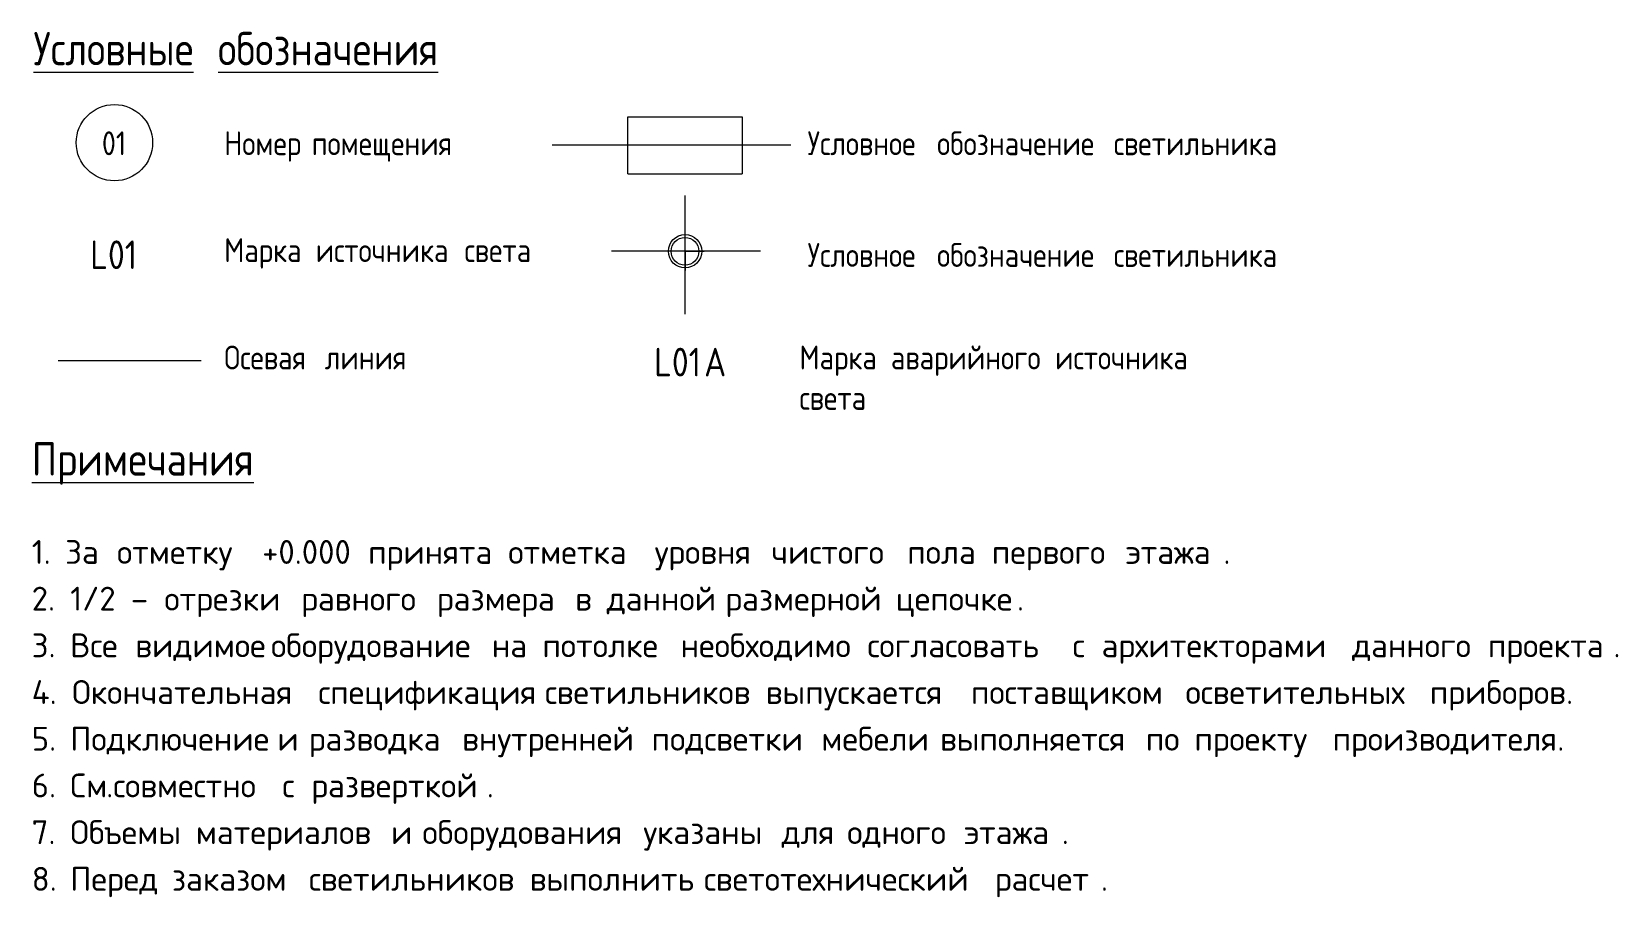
# Model space of a CAD drawing. Header units: millimetres. Extents: x -2911 to 185522, y -8553 to 29000.
# Drawn here: x 38778.3 to 38944.5, y 3033.9 to 3124.6 of the extents above; entities that cross this region are included whole.
import ezdxf

# ---------------------------------------------------------------- set-up
doc = ezdxf.new("R2010")
doc.units = ezdxf.units.MM
doc.linetypes.add('ADSK_Штрих_ш2 п1', pattern=[300, 200, -100])
for name, color, linetype, lineweight in [('A-DETL', 7, 'Continuous', 9), ('A-DETL-1', 7, 'ADSK_Штрих_ш2 п1', 9), ('G-ANNO-TEXT', 7, 'Continuous', 9)]:
    doc.layers.add(name, color=color, linetype=linetype, lineweight=lineweight)
doc.layers.add('G-ANNO-TEXT-1', color=1, linetype='Continuous', lineweight=9, true_color=0xff0000)
doc.styles.add('GOST Common_2', font='GOST_Common.ttf', dxfattribs={"width": 0.9, "height": 3.5})
doc.styles.add('GOST Common_3', font='GOST_Common.ttf', dxfattribs={"width": 0.9, "height": 3})
doc.styles.add('GOST Common_4', font='GOST_Common.ttf', dxfattribs={"width": 0.9, "height": 2.5})
doc.styles.add('ISOCPEUR_3', font='isocpeur.ttf', dxfattribs={"height": 2.5})

msp = doc.modelspace()

# ---------------------------------------------------------------- linework, layer by layer
at = {"layer": 'A-DETL'}
for p, q in [((38840.7384, 3109.692), (38840.7384, 3115.692)), ((38840.7384, 3115.692), (38852.7384, 3115.692)), ((38852.7384, 3115.692), (38852.7384, 3109.692)), ((38840.7384, 3109.692), (38852.7384, 3109.692)), ((38846.7384, 3101.5858), (38846.7384, 3103.5858)), ((38846.7384, 3101.5858), (38844.7384, 3101.5858)), ((38846.7384, 3101.5858), (38846.7384, 3099.5858)), ((38846.7384, 3101.5858), (38848.7384, 3101.5858))]:
    msp.add_line(p, q, dxfattribs=at)
for centre, radius in [((38786.9392, 3112.9694), 4), ((38846.7384, 3101.5858), 1.7443), ((38846.7384, 3101.5858), 1.4518)]:
    msp.add_circle(centre, radius, dxfattribs=at)
at = {"layer": 'A-DETL-1'}
for p, q in [((38857.8122, 3112.692), (38832.8122, 3112.692)), ((38846.7384, 3094.9841), (38846.7384, 3107.4263)), ((38854.6561, 3101.5858), (38839.029, 3101.5858)), ((38781.0347, 3090.1486), (38796.0347, 3090.1486))]:
    msp.add_line(p, q, dxfattribs=at)

# ---------------------------------------------------------------- texts
at = {"layer": 'G-ANNO-TEXT', "attachment_point": 1}
for s, insert, char_height, width, style in [('\\LУсловные', (38778.4454, 3124.5736), 3.5, 22.150626, 'GOST Common_2'), ('\\L\\fGOST Common|b0|i0|c204|p34|;\\W.9;\\L ', (38796.7215, 3124.5736), 3.5, 1.298734, 'GOST Common_2'), ('\\Lобозначения', (38797.793, 3124.5736), 3.5, 30.159484, 'GOST Common_2'), ('Условное', (38859.5768, 3114.1547), 2.5, 15.512653, 'GOST Common_4'), ('обозначение', (38873.1499, 3114.1547), 2.5, 21.501259, 'GOST Common_4'), ('01', (38785.6218, 3114.1547), 2.5, 3.318986, 'GOST Common_4'), ('Номер', (38798.4405, 3114.1547), 2.5, 10.173414, 'GOST Common_4'), ('\\fGOST Common|b0|i0|c204|p34|;\\W.9; ', (38806.8344, 3114.1547), 2.5, 0.937974, 'GOST Common_4'), ('помещения', (38807.6083, 3114.1547), 2.5, 18.543032, 'GOST Common_4'), ('\\fGOST Common|b0|i0|c204|p34|;\\W.9; ', (38872.376, 3114.1547), 2.5, 0.937974, 'GOST Common_4'), ('\\fGOST Common|b0|i0|c204|p34|;\\W.9; ', (38890.8902, 3114.1547), 2.5, 0.937974, 'GOST Common_4'), ('светильника', (38891.6641, 3114.1547), 2.5, 21.862018, 'GOST Common_4'), ('Марка', (38798.4405, 3102.9503), 2.5, 10.678477, 'GOST Common_4'), ('\\fGOST Common|b0|i0|c204|p34|;\\W.9; ', (38807.2511, 3102.9503), 2.5, 0.937974, 'GOST Common_4'), ('\\fGOST Common|b0|i0|c204|p34|;\\W.9; ', (38822.8483, 3102.9503), 2.5, 0.937974, 'GOST Common_4'), ('источника', (38808.025, 3102.9503), 2.5, 17.965817, 'GOST Common_4'), ('света', (38823.6222, 3102.9503), 2.5, 10.173414, 'GOST Common_4'), ('Условное', (38859.5768, 3102.4487), 2.5, 15.512653, 'GOST Common_4'), ('\\fGOST Common|b0|i0|c204|p34|;\\W.9; ', (38872.376, 3102.4487), 2.5, 0.937974, 'GOST Common_4'), ('обозначение', (38873.1499, 3102.4487), 2.5, 21.501259, 'GOST Common_4'), ('\\fGOST Common|b0|i0|c204|p34|;\\W.9; ', (38890.8902, 3102.4487), 2.5, 0.937974, 'GOST Common_4'), ('светильника', (38891.6641, 3102.4487), 2.5, 21.862018, 'GOST Common_4'), ('Осевая', (38798.4405, 3091.7003), 2.5, 11.832907, 'GOST Common_4'), ('\\fGOST Common|b0|i0|c204|p34|;\\W.9; ', (38808.2036, 3091.7003), 2.5, 0.937974, 'GOST Common_4'), ('линия', (38808.9775, 3091.7003), 2.5, 9.740503, 'GOST Common_4'), ('Марка', (38858.7248, 3091.7003), 2.5, 10.678477, 'GOST Common_4'), ('\\fGOST Common|b0|i0|c204|p34|;\\W.9; ', (38867.5354, 3091.7003), 2.5, 0.937974, 'GOST Common_4'), ('аварийного', (38868.3093, 3091.7003), 2.5, 19.913918, 'GOST Common_4'), ('\\fGOST Common|b0|i0|c204|p34|;\\W.9; ', (38884.7399, 3091.7003), 2.5, 0.937974, 'GOST Common_4'), ('источника', (38885.5138, 3091.7003), 2.5, 17.965817, 'GOST Common_4'), ('\\fGOST Common|b0|i0|c204|p34|;\\W.9; ', (38900.3371, 3091.7003), 2.5, 0.937974, 'GOST Common_4'), ('света', (38858.7248, 3087.467), 2.5, 10.173414, 'GOST Common_4'), ('\\LПримечания', (38778.2713, 3081.5689), 3.5, 28.427839, 'GOST Common_2'), ('1. ', (38778.2713, 3071.3218), 2.5, 4.248944, 'ISOCPEUR_3'), ('За', (38781.777, 3071.3218), 2.5, 4.729956, 'ISOCPEUR_3'), ('\\fISOCPEUR|b0|i0|c204|p34|; ', (38785.6796, 3071.3218), 2.5, 1.843881, 'ISOCPEUR_3'), (' +0.000 ', (38800.827, 3071.3218), 2.5, 15.3924, 'ISOCPEUR_3'), ('\\fISOCPEUR|b0|i0|c204|p34|; ', (38826.69, 3071.3218), 2.5, 1.843881, 'ISOCPEUR_3'), ('\\fISOCPEUR|b0|i0|c204|p34|; ', (38842.0358, 3071.3218), 2.5, 1.843881, 'ISOCPEUR_3'), ('\\fISOCPEUR|b0|i0|c204|p34|; ', (38854.2728, 3071.3218), 2.5, 1.843881, 'ISOCPEUR_3'), ('\\fISOCPEUR|b0|i0|c204|p34|; ', (38868.4942, 3071.3218), 2.5, 1.843881, 'ISOCPEUR_3'), ('\\fISOCPEUR|b0|i0|c204|p34|; ', (38877.3577, 3071.3218), 2.5, 1.843881, 'ISOCPEUR_3'), ('\\fISOCPEUR|b0|i0|c204|p34|; ', (38891.3806, 3071.3218), 2.5, 1.843881, 'ISOCPEUR_3'), ('отметку', (38787.201, 3071.3218), 2.5, 16.514762, 'ISOCPEUR_3'), ('принята', (38813.527, 3071.3218), 2.5, 15.953581, 'ISOCPEUR_3'), ('отметка', (38828.2114, 3071.3218), 2.5, 16.755269, 'ISOCPEUR_3'), ('уровня', (38843.5572, 3071.3218), 2.5, 12.987338, 'ISOCPEUR_3'), ('чистого', (38855.7942, 3071.3218), 2.5, 15.3924, 'ISOCPEUR_3'), ('пола', (38870.0155, 3071.3218), 2.5, 8.898731, 'ISOCPEUR_3'), ('первого', (38878.8791, 3071.3218), 2.5, 15.151894, 'ISOCPEUR_3'), ('этажа', (38892.902, 3071.3218), 2.5, 12.426156, 'ISOCPEUR_3'), ('\\fISOCPEUR|b0|i0|c204|p34|;.', (38903.1546, 3071.3218), 2.5, 0.881856, 'ISOCPEUR_3'), ('2. 1/2 ', (38778.2713, 3066.4271), 2.5, 12.586494, 'ISOCPEUR_3'), ('\\fISOCPEUR|b0|i0|c204|p34|; ', (38790.6405, 3066.4271), 2.5, 1.843881, 'ISOCPEUR_3'), ('отрезки', (38792.1619, 3066.4271), 2.5, 15.552737, 'ISOCPEUR_3'), ('\\fISOCPEUR|b0|i0|c204|p34|; ', (38804.9942, 3066.4271), 2.5, 1.843881, 'ISOCPEUR_3'), ('\\fISOCPEUR|b0|i0|c204|p34|; ', (38819.2155, 3066.4271), 2.5, 1.843881, 'ISOCPEUR_3'), ('размера', (38820.7369, 3066.4271), 2.5, 15.713075, 'ISOCPEUR_3'), ('\\fISOCPEUR|b0|i0|c204|p34|; ', (38833.7015, 3066.4271), 2.5, 1.843881, 'ISOCPEUR_3'), ('\\fISOCPEUR|b0|i0|c204|p34|; ', (38837.0088, 3066.4271), 2.5, 1.843881, 'ISOCPEUR_3'), ('данной', (38838.5301, 3066.4271), 2.5, 13.227844, 'ISOCPEUR_3'), ('\\fISOCPEUR|b0|i0|c204|p34|; ', (38849.4442, 3066.4271), 2.5, 1.843881, 'ISOCPEUR_3'), ('размерной', (38850.9655, 3066.4271), 2.5, 19.801681, 'ISOCPEUR_3'), ('\\fISOCPEUR|b0|i0|c204|p34|; ', (38867.3036, 3066.4271), 2.5, 1.843881, 'ISOCPEUR_3'), ('\\fISOCPEUR|b0|i0|c204|p34|;–', (38788.6562, 3066.4271), 2.5, 2.405062, 'ISOCPEUR_3'), ('равного', (38806.5155, 3066.4271), 2.5, 15.3924, 'ISOCPEUR_3'), ('\\fISOCPEUR|b0|i0|c204|p34|;в', (38835.2228, 3066.4271), 2.5, 2.164556, 'ISOCPEUR_3'), ('цепочке', (38868.8249, 3066.4271), 2.5, 15.3924, 'ISOCPEUR_3'), ('\\fISOCPEUR|b0|i0|c204|p34|;.', (38881.5249, 3066.4271), 2.5, 0.881856, 'ISOCPEUR_3'), ('3. ', (38778.2713, 3061.5323), 2.5, 4.890294, 'ISOCPEUR_3'), ('Все', (38782.3062, 3061.5323), 2.5, 6.4135, 'ISOCPEUR_3'), ('\\fISOCPEUR|b0|i0|c204|p34|; ', (38787.5978, 3061.5323), 2.5, 1.843881, 'ISOCPEUR_3'), ('\\fISOCPEUR|b0|i0|c204|p34|; ', (38801.8192, 3061.5323), 2.5, 1.843881, 'ISOCPEUR_3'), ('оборудование', (38803.3405, 3061.5323), 2.5, 26.215181, 'ISOCPEUR_3'), ('\\fISOCPEUR|b0|i0|c204|p34|; ', (38824.9702, 3061.5323), 2.5, 1.843881, 'ISOCPEUR_3'), ('\\fISOCPEUR|b0|i0|c204|p34|; ', (38830.2619, 3061.5323), 2.5, 1.843881, 'ISOCPEUR_3'), ('\\fISOCPEUR|b0|i0|c204|p34|; ', (38844.7478, 3061.5323), 2.5, 1.843881, 'ISOCPEUR_3'), ('необходимо', (38846.2692, 3061.5323), 2.5, 21.886069, 'ISOCPEUR_3'), ('\\fISOCPEUR|b0|i0|c204|p34|; ', (38864.327, 3061.5323), 2.5, 1.843881, 'ISOCPEUR_3'), ('\\fISOCPEUR|b0|i0|c204|p34|; ', (38885.8244, 3061.5323), 2.5, 1.843881, 'ISOCPEUR_3'), ('\\fISOCPEUR|b0|i0|c204|p34|; ', (38888.8671, 3061.5323), 2.5, 1.843881, 'ISOCPEUR_3'), ('\\fISOCPEUR|b0|i0|c204|p34|; ', (38915.127, 3061.5323), 2.5, 1.843881, 'ISOCPEUR_3'), ('\\fISOCPEUR|b0|i0|c204|p34|; ', (38929.3483, 3061.5323), 2.5, 1.843881, 'ISOCPEUR_3'), ('видимое', (38789.1192, 3061.5323), 2.5, 15.3924, 'ISOCPEUR_3'), ('на', (38826.4916, 3061.5323), 2.5, 4.569619, 'ISOCPEUR_3'), ('потолке', (38831.7832, 3061.5323), 2.5, 15.713075, 'ISOCPEUR_3'), ('согласовать', (38865.8483, 3061.5323), 2.5, 24.210963, 'ISOCPEUR_3'), ('\\fISOCPEUR|b0|i0|c204|p34|;с', (38887.3457, 3061.5323), 2.5, 1.843881, 'ISOCPEUR_3'), ('архитекторами', (38890.3885, 3061.5323), 2.5, 29.983113, 'ISOCPEUR_3'), ('данного', (38916.6483, 3061.5323), 2.5, 15.3924, 'ISOCPEUR_3'), ('проекта', (38930.8697, 3061.5323), 2.5, 15.953581, 'ISOCPEUR_3'), ('\\fISOCPEUR|b0|i0|c204|p34|;.', (38944.0327, 3061.5323), 2.5, 0.881856, 'ISOCPEUR_3'), ('4. ', (38778.2713, 3056.6375), 2.5, 5.1308, 'ISOCPEUR_3'), ('Окончательная', (38782.5046, 3056.6375), 2.5, 29.421931, 'ISOCPEUR_3'), ('\\fISOCPEUR|b0|i0|c204|p34|; ', (38806.7801, 3056.6375), 2.5, 1.843881, 'ISOCPEUR_3'), ('спецификация', (38808.3015, 3056.6375), 2.5, 26.9367, 'ISOCPEUR_3'), ('\\fISOCPEUR|b0|i0|c204|p34|; ', (38830.5265, 3056.6375), 2.5, 1.843881, 'ISOCPEUR_3'), ('\\fISOCPEUR|b0|i0|c204|p34|; ', (38853.6775, 3056.6375), 2.5, 1.843881, 'ISOCPEUR_3'), ('\\fISOCPEUR|b0|i0|c204|p34|; ', (38875.1749, 3056.6375), 2.5, 1.843881, 'ISOCPEUR_3'), ('\\fISOCPEUR|b0|i0|c204|p34|; ', (38897.6645, 3056.6375), 2.5, 1.843881, 'ISOCPEUR_3'), ('\\fISOCPEUR|b0|i0|c204|p34|; ', (38923.2629, 3056.6375), 2.5, 1.843881, 'ISOCPEUR_3'), ('приборов', (38924.7843, 3056.6375), 2.5, 17.31645, 'ISOCPEUR_3'), ('светильников', (38832.0478, 3056.6375), 2.5, 26.215181, 'ISOCPEUR_3'), ('выпускается', (38855.1989, 3056.6375), 2.5, 24.210963, 'ISOCPEUR_3'), ('поставщиком', (38876.6963, 3056.6375), 2.5, 25.413494, 'ISOCPEUR_3'), ('осветительных', (38899.1858, 3056.6375), 2.5, 29.181425, 'ISOCPEUR_3'), ('\\fISOCPEUR|b0|i0|c204|p34|;.', (38939.0718, 3056.6375), 2.5, 0.881856, 'ISOCPEUR_3'), ('5. ', (38778.2713, 3051.7427), 2.5, 4.890294, 'ISOCPEUR_3'), ('Подключение', (38782.3062, 3051.7427), 2.5, 24.451469, 'ISOCPEUR_3'), ('\\fISOCPEUR|b0|i0|c204|p34|; ', (38802.4806, 3051.7427), 2.5, 1.843881, 'ISOCPEUR_3'), ('\\fISOCPEUR|b0|i0|c204|p34|;и', (38804.002, 3051.7427), 2.5, 2.164556, 'ISOCPEUR_3'), ('\\fISOCPEUR|b0|i0|c204|p34|; ', (38805.7879, 3051.7427), 2.5, 1.843881, 'ISOCPEUR_3'), ('разводка', (38807.3093, 3051.7427), 2.5, 17.637125, 'ISOCPEUR_3'), ('\\fISOCPEUR|b0|i0|c204|p34|; ', (38821.8614, 3051.7427), 2.5, 1.843881, 'ISOCPEUR_3'), ('внутренней', (38823.3827, 3051.7427), 2.5, 22.206744, 'ISOCPEUR_3'), ('\\fISOCPEUR|b0|i0|c204|p34|; ', (38841.7051, 3051.7427), 2.5, 1.843881, 'ISOCPEUR_3'), ('подсветки', (38843.2265, 3051.7427), 2.5, 19.721512, 'ISOCPEUR_3'), ('\\fISOCPEUR|b0|i0|c204|p34|; ', (38859.4983, 3051.7427), 2.5, 1.843881, 'ISOCPEUR_3'), ('мебели', (38861.0197, 3051.7427), 2.5, 13.227844, 'ISOCPEUR_3'), ('\\fISOCPEUR|b0|i0|c204|p34|; ', (38871.9338, 3051.7427), 2.5, 1.843881, 'ISOCPEUR_3'), ('выполняется', (38873.4551, 3051.7427), 2.5, 24.291131, 'ISOCPEUR_3'), ('\\fISOCPEUR|b0|i0|c204|p34|; ', (38893.4973, 3051.7427), 2.5, 1.843881, 'ISOCPEUR_3'), ('по', (38895.0187, 3051.7427), 2.5, 4.329112, 'ISOCPEUR_3'), ('\\fISOCPEUR|b0|i0|c204|p34|; ', (38898.5905, 3051.7427), 2.5, 1.843881, 'ISOCPEUR_3'), ('проекту', (38900.1119, 3051.7427), 2.5, 15.713075, 'ISOCPEUR_3'), ('\\fISOCPEUR|b0|i0|c204|p34|; ', (38913.0765, 3051.7427), 2.5, 1.843881, 'ISOCPEUR_3'), ('производителя', (38914.5978, 3051.7427), 2.5, 28.540075, 'ISOCPEUR_3'), ('\\fISOCPEUR|b0|i0|c204|p34|;.', (38938.1457, 3051.7427), 2.5, 0.881856, 'ISOCPEUR_3'), ('6. ', (38778.2713, 3046.8479), 2.5, 4.890294, 'ISOCPEUR_3'), ('См', (38782.3062, 3046.8479), 2.5, 4.569619, 'ISOCPEUR_3'), ('совместно', (38786.8041, 3046.8479), 2.5, 19.641344, 'ISOCPEUR_3'), ('\\fISOCPEUR|b0|i0|c204|p34|; ', (38803.0098, 3046.8479), 2.5, 1.843881, 'ISOCPEUR_3'), ('\\fISOCPEUR|b0|i0|c204|p34|;с', (38804.5312, 3046.8479), 2.5, 1.843881, 'ISOCPEUR_3'), ('\\fISOCPEUR|b0|i0|c204|p34|; ', (38806.0525, 3046.8479), 2.5, 1.843881, 'ISOCPEUR_3'), ('разверткой', (38807.5739, 3046.8479), 2.5, 22.286912, 'ISOCPEUR_3'), ('\\fISOCPEUR|b0|i0|c204|p34|;.', (38786.0765, 3046.8479), 2.5, 0.881856, 'ISOCPEUR_3'), ('\\fISOCPEUR|b0|i0|c204|p34|;.', (38825.9624, 3046.8479), 2.5, 0.881856, 'ISOCPEUR_3'), ('7. ', (38778.2713, 3041.9531), 2.5, 4.890294, 'ISOCPEUR_3'), ('Объемы', (38782.3062, 3041.9531), 2.5, 14.1097, 'ISOCPEUR_3'), ('\\fISOCPEUR|b0|i0|c204|p34|; ', (38793.9478, 3041.9531), 2.5, 1.843881, 'ISOCPEUR_3'), ('материалов', (38795.4692, 3041.9531), 2.5, 22.928262, 'ISOCPEUR_3'), ('\\fISOCPEUR|b0|i0|c204|p34|; ', (38814.3869, 3041.9531), 2.5, 1.843881, 'ISOCPEUR_3'), ('\\fISOCPEUR|b0|i0|c204|p34|;и', (38815.9082, 3041.9531), 2.5, 2.164556, 'ISOCPEUR_3'), ('\\fISOCPEUR|b0|i0|c204|p34|; ', (38817.6942, 3041.9531), 2.5, 1.843881, 'ISOCPEUR_3'), ('оборудования', (38819.2155, 3041.9531), 2.5, 26.215181, 'ISOCPEUR_3'), ('\\fISOCPEUR|b0|i0|c204|p34|; ', (38840.8452, 3041.9531), 2.5, 1.843881, 'ISOCPEUR_3'), ('указаны', (38842.3666, 3041.9531), 2.5, 15.713075, 'ISOCPEUR_3'), ('\\fISOCPEUR|b0|i0|c204|p34|; ', (38855.3312, 3041.9531), 2.5, 1.843881, 'ISOCPEUR_3'), ('для', (38856.8525, 3041.9531), 2.5, 6.493669, 'ISOCPEUR_3'), ('\\fISOCPEUR|b0|i0|c204|p34|; ', (38862.2103, 3041.9531), 2.5, 1.843881, 'ISOCPEUR_3'), ('одного', (38863.7317, 3041.9531), 2.5, 12.987338, 'ISOCPEUR_3'), ('\\fISOCPEUR|b0|i0|c204|p34|; ', (38874.4473, 3041.9531), 2.5, 1.843881, 'ISOCPEUR_3'), ('этажа', (38875.9687, 3041.9531), 2.5, 12.426156, 'ISOCPEUR_3'), ('\\fISOCPEUR|b0|i0|c204|p34|;.', (38886.2213, 3041.9531), 2.5, 0.881856, 'ISOCPEUR_3'), ('8. ', (38778.2713, 3037.0583), 2.5, 4.890294, 'ISOCPEUR_3'), ('Перед', (38782.3062, 3037.0583), 2.5, 11.063287, 'ISOCPEUR_3'), ('\\fISOCPEUR|b0|i0|c204|p34|; ', (38791.4343, 3037.0583), 2.5, 1.843881, 'ISOCPEUR_3'), ('заказом', (38792.9556, 3037.0583), 2.5, 15.552737, 'ISOCPEUR_3'), ('\\fISOCPEUR|b0|i0|c204|p34|; ', (38805.7879, 3037.0583), 2.5, 1.843881, 'ISOCPEUR_3'), ('светильников', (38807.3093, 3037.0583), 2.5, 26.215181, 'ISOCPEUR_3'), ('\\fISOCPEUR|b0|i0|c204|p34|; ', (38828.939, 3037.0583), 2.5, 1.843881, 'ISOCPEUR_3'), ('выполнить', (38830.4603, 3037.0583), 2.5, 20.282694, 'ISOCPEUR_3'), ('\\fISOCPEUR|b0|i0|c204|p34|; ', (38847.1952, 3037.0583), 2.5, 1.843881, 'ISOCPEUR_3'), ('светотехнический', (38848.7166, 3037.0583), 2.5, 35.113912, 'ISOCPEUR_3'), ('\\fISOCPEUR|b0|i0|c204|p34|; ', (38877.6885, 3037.0583), 2.5, 1.843881, 'ISOCPEUR_3'), ('расчет', (38879.2098, 3037.0583), 2.5, 13.46835, 'ISOCPEUR_3'), ('\\fISOCPEUR|b0|i0|c204|p34|;.', (38890.3223, 3037.0583), 2.5, 0.881856, 'ISOCPEUR_3')]:
    msp.add_mtext(s, dxfattribs=dict(at, insert=insert, char_height=char_height, width=width, style=style))
at = {"layer": 'G-ANNO-TEXT-1', "char_height": 3, "attachment_point": 1, "style": 'GOST Common_3'}
for s, insert, width in [('L01', (38784.4065, 3102.7227), 6.349365), ('L01', (38843.5002, 3091.4727), 6.349365), ('\\fGOST Common|b0|i0|c204|p34|;\\W.9;А', (38848.7389, 3091.4727), 2.958227)]:
    msp.add_mtext(s, dxfattribs=dict(at, insert=insert, width=width))

doc.saveas('drawing.dxf')
